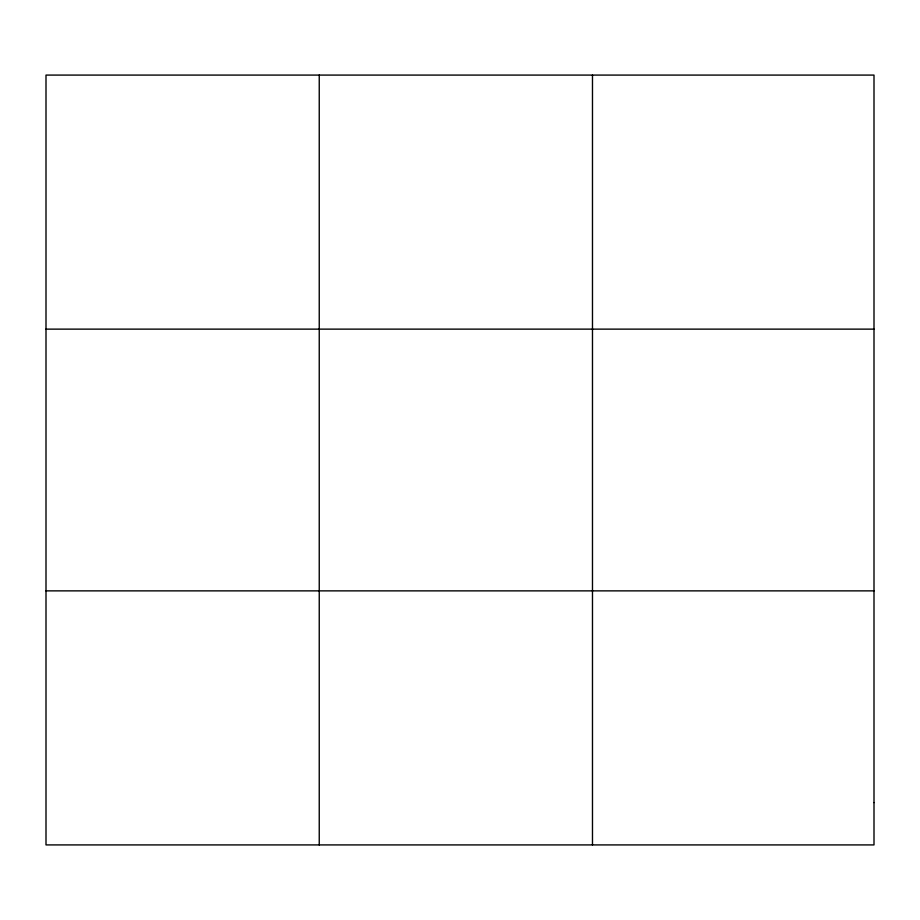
<?xml version="1.0" encoding="UTF-8"?>
<svg xmlns="http://www.w3.org/2000/svg" width="920" height="920" viewBox="0 0 920 920"><rect width="100%" height="100%" fill="white"/><g stroke="black" fill="none" stroke-linecap="round" stroke-linejoin="round"><path stroke-width="1.38" d="M319.24 844.916L319.24 75.084M592.48 844.916L592.48 75.084M46 329.13L874 329.13M46 590.87L874 590.87M874 802.573L874 844.916L46 844.916L46 75.084L874 75.084L874 802.573"/></g></svg>
